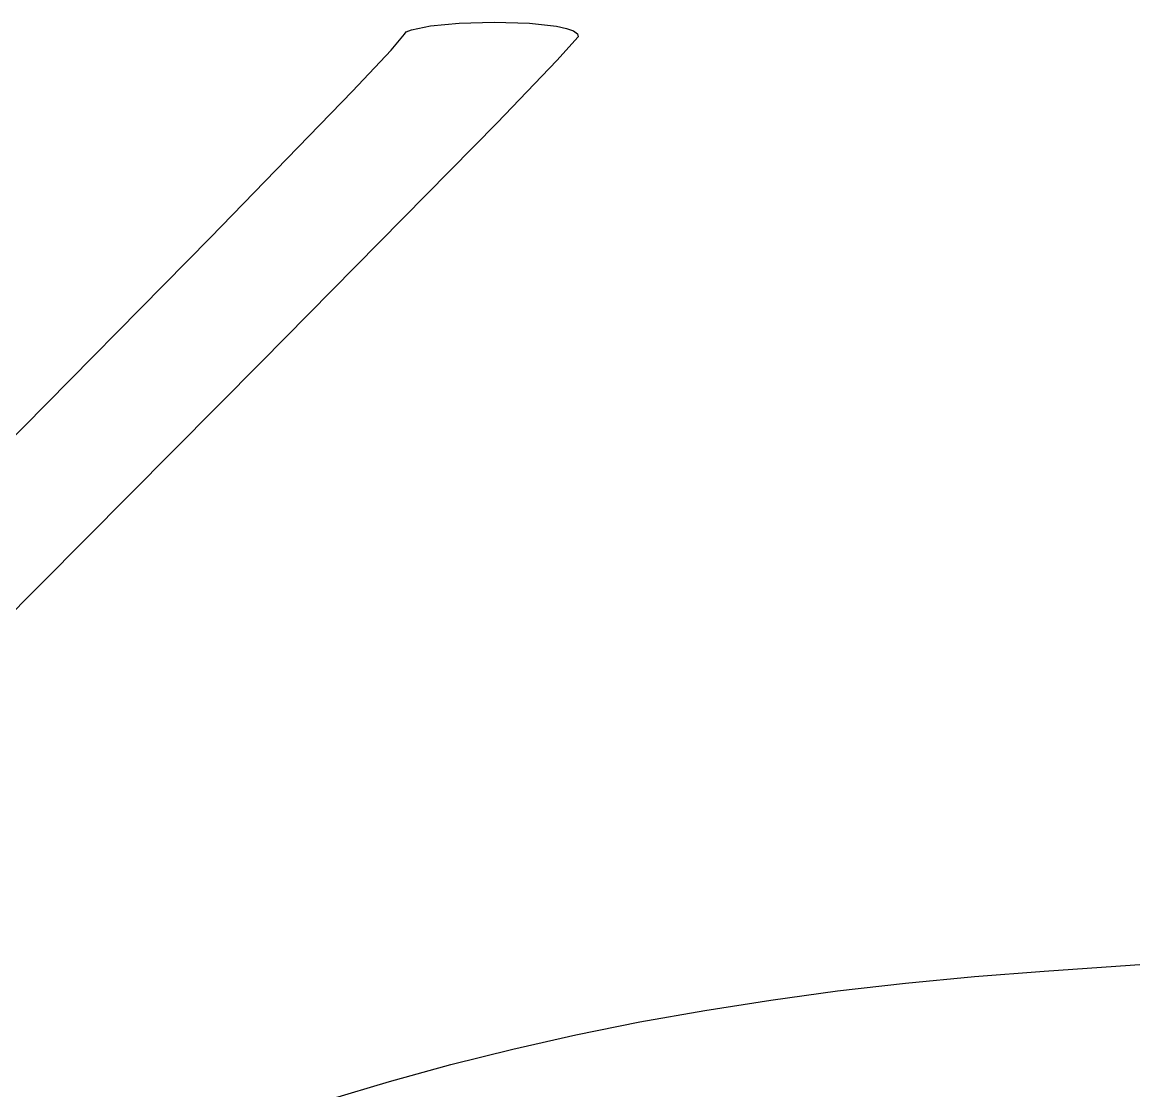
# Model space of a CAD drawing. Extents: x 0 to 2298, y -1902 to 396.
# Drawn here: x 168.5 to 336.1, y 208.4 to 369.4 of the extents above; entities that cross this region are included whole.
import ezdxf

# ---------------------------------------------------------------- set-up
doc = ezdxf.new("R2010")
doc.units = 0

msp = doc.modelspace()

# ---------------------------------------------------------------- linework, layer by layer
at = {"layer": 'Layer 1'}
for p, q in [((227.164421, 368.320144), (230.048289, 368.888599)), ((230.048289, 368.888599), (234.346362, 369.290677)), ((234.346362, 369.290677), (239.6427, 369.44319)), ((239.6427, 369.44319), (244.956363, 369.283745)), ((244.956363, 369.283745), (249.042998, 368.833141)), ((249.042998, 368.833141), (250.528696, 368.511652)), ((224.07778, 365.231376), (226.1107, 367.6685)), ((226.1107, 367.6685), (226.382796, 367.999521)), ((226.382796, 367.999521), (227.164421, 368.320144)), ((252.2874, 367.22483), (249.108471, 363.651621)), ((250.528696, 368.511652), (251.590658, 368.132971)), ((251.590658, 368.132971), (252.189891, 367.702297)), ((252.189891, 367.702297), (252.2874, 367.22483)), ((218.249383, 359.027323), (224.07778, 365.231376)), ((249.108471, 363.651621), (240.082948, 354.278609)), ((196.828338, 336.971863), (218.249383, 359.027323)), ((240.082948, 354.278609), (204.56491, 318.226759)), ((165.091923, 304.80897), (196.828338, 336.971863)), ((204.56491, 318.226759), (145.878866, 259.256444)), ((312.061664, 225.562499), (322.609532, 226.362814)), ((322.609532, 226.362814), (344.793132, 227.915664)), ((301.670707, 224.574973), (312.061664, 225.562499)), ((281.347666, 222.032926), (291.433696, 223.398895)), ((291.433696, 223.398895), (301.670707, 224.574973)), ((271.409652, 220.475723), (281.347666, 222.032926)), ((261.616689, 218.725947), (271.409652, 220.475723)), ((251.965811, 216.782257), (261.616689, 218.725947)), ((242.454054, 214.643312), (251.965811, 216.782257)), ((233.078452, 212.307773), (242.454054, 214.643312)), ((223.83604, 209.774298), (233.078452, 212.307773)), ((214.723852, 207.041546), (223.83604, 209.774298))]:
    msp.add_line(p, q, dxfattribs=at)

doc.saveas('drawing.dxf')
